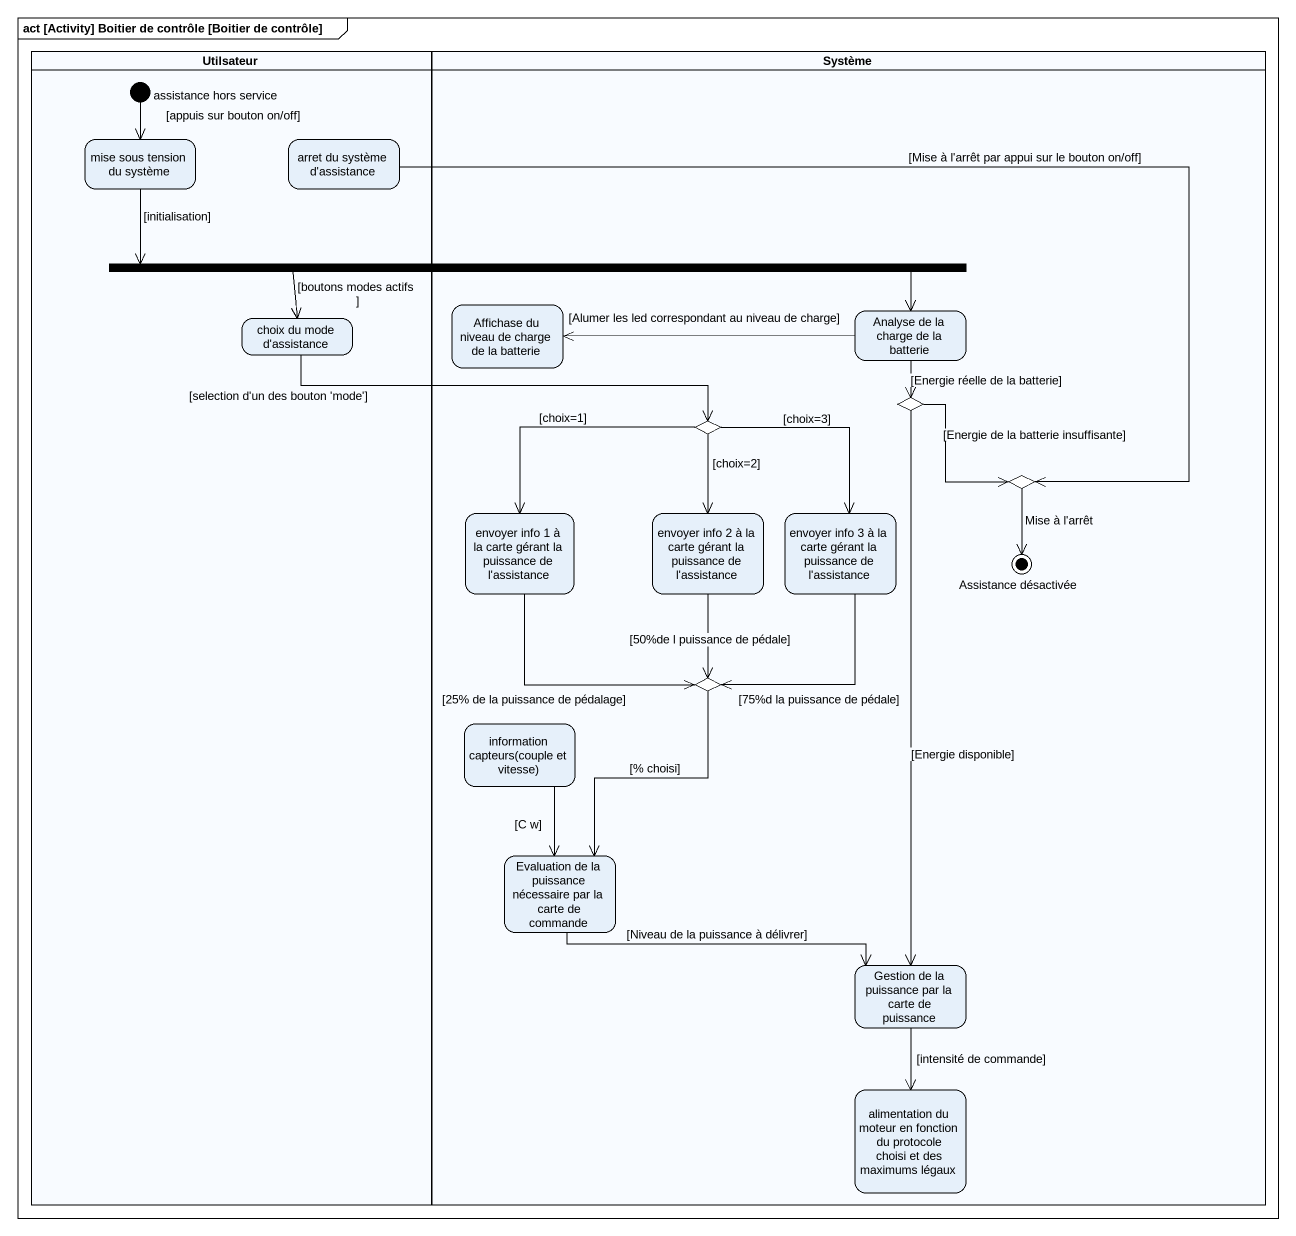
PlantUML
@startuml
mainframe act [Activity] Boitier de contrôle [Boitier de contrôle]
hide empty description
state Utilsateur <<partition>> {
  state "assistance hors service" as assistance_hors_service <<start>>
  state "mise sous tension du système" as mise_sous_tension_du_système
  state "arret du système d'assistance" as arret_du_système_d
  state "choix du mode d'assistance" as choix_du_mode_d_assistance
}
state Système <<partition>> {
  state "Affichase du niveau de charge de la batterie" as Affichase_du_niveau_de
  state "Analyse de la charge de la batterie" as Analyse_de_la_charge_de_la
  state choice1 <<choice>>
  state choice2 <<choice>>
  state choice3 <<choice>>
  state "envoyer info 1 à la carte gérant la puissance de l'assistance" as envoyer_info_1_à_la_carte
  state "envoyer info 2 à la carte gérant la puissance de l'assistance" as envoyer_info_2_à_la_carte
  state "envoyer info 3 à la carte gérant la puissance de l'assistance" as envoyer_info_3_à_la_carte
  state "Assistance désactivée" as Assistance_désactivée <<end>>
  state choice4 <<choice>>
  state "information capteurs(couple et vitesse)" as information_capteurs_couple
  state "Evaluation de la puissance nécessaire par la carte de commande" as Evaluation_de_la_puissance
  state "Gestion de la puissance par la carte de puissance" as Gestion_de_la_puissance_par
  state "alimentation du moteur en fonction du protocole choisi et des maximums légaux" as alimentation_du_moteur_en
}
state fork1 <<fork>>
assistance_hors_service --> mise_sous_tension_du_système : [appuis sur bouton on/off]
mise_sous_tension_du_système -right-> fork1 : [initialisation]
arret_du_système_d -right-> choice3 : [Mise à l'arrêt par appui sur le bouton on/off]
fork1 -left-> choix_du_mode_d_assistance : [boutons modes actifs ]
fork1 -right-> Analyse_de_la_charge_de_la
choix_du_mode_d_assistance -right-> choice2 : [selection d'un des bouton 'mode']
Analyse_de_la_charge_de_la -left-> Affichase_du_niveau_de : [Alumer les led correspondant au niveau de charge]
Analyse_de_la_charge_de_la --> choice1 : [Energie réelle de la batterie]
choice1 --> choice3 : [Energie de la batterie insuffisante]
choice1 --> Gestion_de_la_puissance_par : [Energie disponible]
choice2 --> envoyer_info_1_à_la_carte : [choix=1]
choice2 --> envoyer_info_2_à_la_carte : [choix=2]
choice2 --> envoyer_info_3_à_la_carte : [choix=3]
choice3 --> Assistance_désactivée : Mise à l'arrêt
envoyer_info_1_à_la_carte --> choice4 : [25% de la puissance de pédalage]
envoyer_info_2_à_la_carte --> choice4 : [50%de l puissance de pédale]
envoyer_info_3_à_la_carte --> choice4 : [75%d la puissance de pédale]
choice4 --> Evaluation_de_la_puissance : [% choisi]
information_capteurs_couple --> Evaluation_de_la_puissance : [C w]
Evaluation_de_la_puissance -right-> Gestion_de_la_puissance_par : [Niveau de la puissance à délivrer]
Gestion_de_la_puissance_par --> alimentation_du_moteur_en : [intensité de commande]
@enduml
